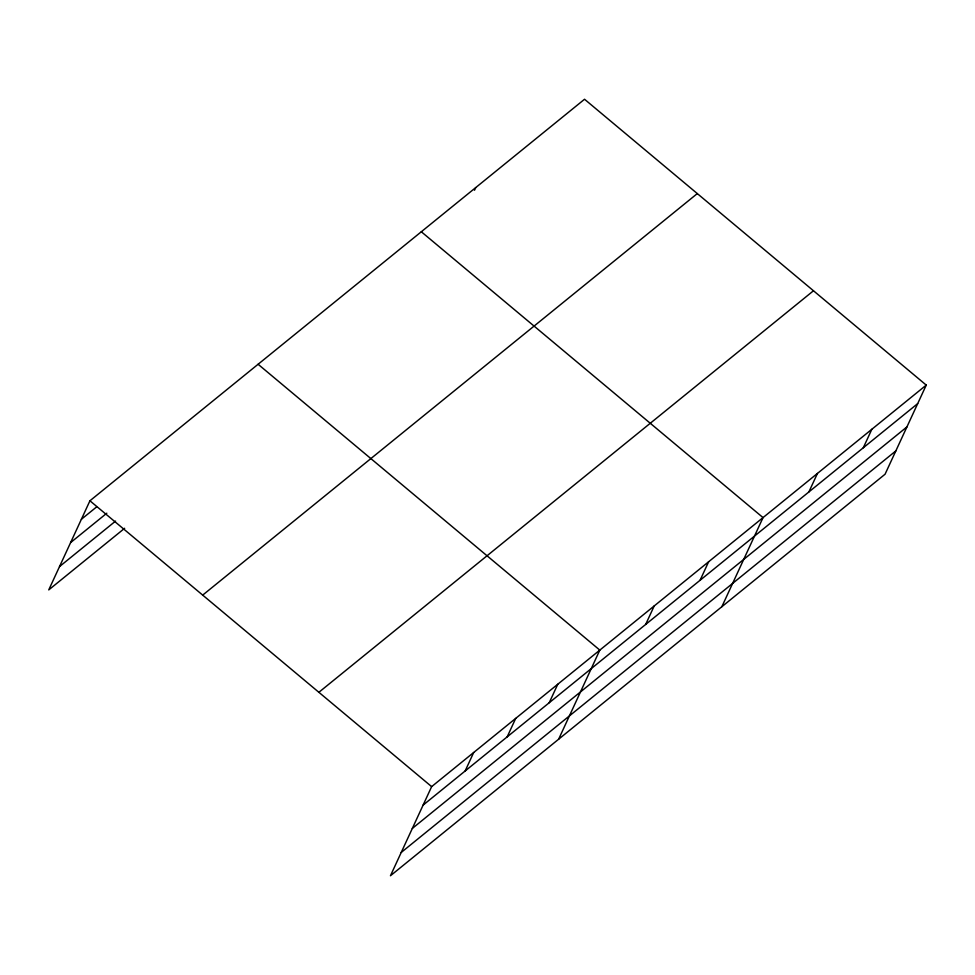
<?xml version="1.0" encoding="UTF-8"?>
<svg xmlns="http://www.w3.org/2000/svg" width="975" height="975" viewBox="0 0 975 975"><rect width="100%" height="100%" fill="white"/><g stroke="black" fill="none" stroke-linecap="round" stroke-linejoin="round"><path stroke-width="1.46" d="M926.25 385.101L431.645 786.63L390.463 875.745L885.068 474.216L926.25 385.101L584.537 99.255L89.932 500.784L48.75 589.899L124.654 528.279M474.496 190.235L475.727 187.59M465.136 771.006L473.692 752.493M507.171 736.881L515.726 718.368M549.217 702.743L557.773 684.243M558.626 739.233L599.808 650.106L258.095 364.26M645.669 624.451L654.213 605.938M700.074 580.283L708.618 561.771M721.853 606.718L763.035 517.603L421.31 231.757M808.884 491.948L817.44 473.436M863.289 447.781L871.845 429.268M81.376 519.285L96.562 506.963M70.614 542.587L106.811 513.203M59.512 566.597L115.574 521.089M202.69 595.116L697.296 193.586M318.874 692.299L813.479 290.769M423.089 805.131L917.694 403.613M412.327 828.433L906.933 426.916M401.237 852.443L895.842 450.913M89.932 500.784L431.645 786.63"/></g></svg>
